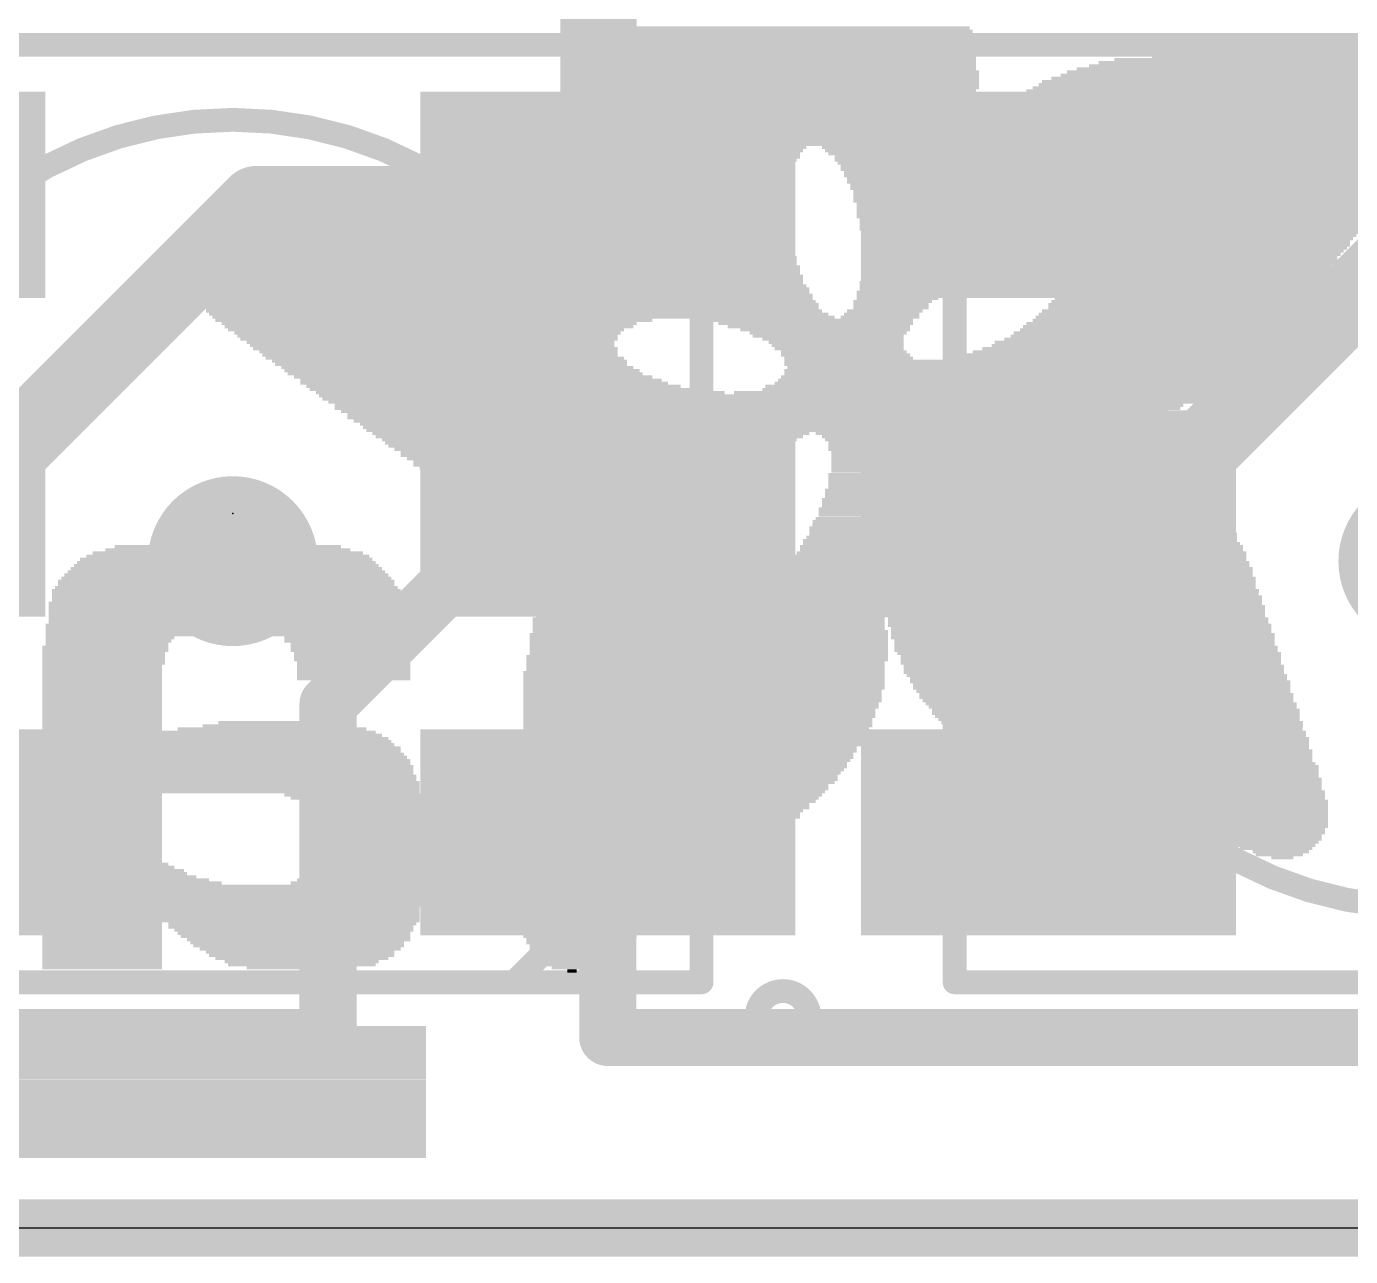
# Model space of a CAD drawing. Extents: x -0.3 to 51.1, y -0.2 to 10.4.
# Drawn here: x 27.47 to 34.54, y -0.15 to 6.41 of the extents above; entities that cross this region are included whole.
import ezdxf

# ---------------------------------------------------------------- set-up
doc = ezdxf.new("R2010")
doc.units = 0
for name, color, linetype in [('1', 12, 'CONTINUOUS'), ('16', 132, 'CONTINUOUS'), ('18', 110, 'CONTINUOUS'), ('20', 53, 'CONTINUOUS'), ('21', 40, 'CONTINUOUS'), ('22', 6, 'CONTINUOUS'), ('23', 53, 'CONTINUOUS')]:
    doc.layers.add(name, color=color, linetype=linetype)

# ---------------------------------------------------------------- blocks, each defined once
blk = doc.blocks.new('RECT')
blk.add_solid([(-0.5, -0.5), (0.5, -0.5), (-0.5, 0.5), (0.5, 0.5)])
blk = doc.blocks.new('ROUNDV')
at = {"const_width": 0.5}
blk.add_lwpolyline([(0, -0.25, 1), (0, 0.25, 1), (0, -0.25)], format="xyb", dxfattribs=at)

msp = doc.modelspace()

# ---------------------------------------------------------------- linework, layer by layer
at = {"layer": '1'}
for points, const_width in [([(30.526, 5.461), (30.526, 6.858)], 0.4064), ([(30.575, 6.858), (30.575, 5.51)], 0.3048), ([(27.051, 3.81), (28.702, 5.461)], 0.4064), ([(28.702, 5.461), (30.526, 5.461)], 0.4064), ([(30.526, 5.461), (30.575, 5.51)], 0.4064), ([(33.401, 3.81), (35.101, 5.51)], 0.4064), ([(29.083, 2.794), (30.099, 3.81)], 0.3048), ([(30.099, 3.81), (30.575, 3.81)], 0.3048), ([(32.925, 3.81), (33.401, 3.81)], 0.4064), ([(29.083, 1.016), (29.083, 2.794)], 0.3048), ([(30.575, 2.11), (30.575, 1.016)], 0.3048), ([(24.225, 1.016), (29.083, 1.016)], 0.3048), ([(30.575, 1.016), (35.306, 1.016)], 0.3048), ([(0, 0), (50.927, 0)], 0.3048)]:
    msp.add_lwpolyline(points, dxfattribs=dict(at, const_width=const_width))
for points, const_width in [([(28.702, 5.5626, 1), (28.702, 5.3594)], 0.2032), ([(28.7738, 5.3892, 1), (28.6302, 5.5328)], 0.2032), ([(30.6468, 5.4382, 1), (30.5032, 5.5818)], 0.2032), ([(30.526, 5.3594, 1), (30.526, 5.5626)], 0.2032), ([(30.4542, 5.5328, 1), (30.5978, 5.3892)], 0.2032), ([(30.4988, 5.51, 1), (30.6512, 5.51)], 0.1524), ([(30.4244, 5.461, 1), (30.6276, 5.461)], 0.2032), ([(30.099, 3.8862, 1), (30.099, 3.7338)], 0.1524), ([(30.1529, 3.7561, 1), (30.0451, 3.8639)], 0.1524), ([(30.575, 3.7338, 1), (30.575, 3.8862)], 0.1524), ([(32.925, 3.9116, 1), (32.925, 3.7084)], 0.2032), ([(33.3292, 3.8818, 1), (33.4728, 3.7382)], 0.2032), ([(33.401, 3.7084, 1), (33.401, 3.9116)], 0.2032), ([(29.1592, 2.794, 1), (29.0068, 2.794)], 0.1524), ([(29.0291, 2.8479, 1), (29.1369, 2.7401)], 0.1524), ([(30.6512, 2.11, 1), (30.4988, 2.11)], 0.1524), ([(29.083, 0.9398, 1), (29.083, 1.0922)], 0.1524), ([(30.575, 1.0922, 1), (30.575, 0.9398)], 0.1524), ([(29.0068, 1.016, 1), (29.1592, 1.016)], 0.1524), ([(30.4988, 1.016, 1), (30.6512, 1.016)], 0.1524)]:
    msp.add_lwpolyline(points, format="xyb", dxfattribs=dict(at, const_width=const_width))
at = {"layer": '16', "const_width": 0.254}
msp.add_lwpolyline([(-0.127, 0), (50.927, 0)], dxfattribs=at)
at = {"layer": '20'}
msp.add_line((0, 0), (50.8, 0), dxfattribs=at)
at = {"layer": '21', "const_width": 0.127}
for points in [[(26.075, 6.31), (31.075, 6.31)], [(31.075, 6.31), (31.075, 2.31)], [(32.425, 6.31), (37.425, 6.31)], [(32.425, 1.31), (32.425, 6.31)], [(30.075, 1.31), (31.075, 2.31)], [(31.075, 2.31), (31.075, 1.31)], [(30.075, 1.31), (26.075, 1.31)], [(31.075, 1.31), (30.075, 1.31)], [(36.425, 1.31), (32.425, 1.31)]]:
    msp.add_lwpolyline(points, dxfattribs=at)
at = {"layer": '21'}
for points, const_width in [([(31.1068, 6.31, 1), (31.0433, 6.31)], 0.0635), ([(31.075, 6.2783, 1), (31.075, 6.3418)], 0.0635), ([(32.425, 6.3418, 1), (32.425, 6.2783)], 0.0635), ([(32.4568, 6.31, 1), (32.3933, 6.31)], 0.0635), ([(28.575, 1.71, 1), (28.575, 5.91, 1), (28.575, 1.71)], 0.127), ([(34.925, 1.71, 1), (34.925, 5.91, 1), (34.925, 1.71)], 0.127), ([(31.1068, 2.31, 1), (31.0433, 2.31)], 0.0635), ([(31.0433, 2.31, 1), (31.1068, 2.31)], 0.0635), ([(31.0975, 2.2875, 1), (31.0525, 2.3325)], 0.0635), ([(30.0525, 1.3325, 1), (30.0975, 1.2875)], 0.0635), ([(30.075, 1.3417, 1), (30.075, 1.2783)], 0.0635), ([(30.075, 1.2783, 1), (30.075, 1.3417)], 0.0635), ([(31.075, 1.2783, 1), (31.075, 1.3417)], 0.0635), ([(32.425, 1.3417, 1), (32.425, 1.2783)], 0.0635), ([(31.0433, 1.31, 1), (31.1068, 1.31)], 0.0635), ([(31.509, 0.9806, 1), (31.509, 1.2634, 1), (31.509, 0.9806)], 0.127), ([(32.3933, 1.31, 1), (32.4568, 1.31)], 0.0635)]:
    msp.add_lwpolyline(points, format="xyb", dxfattribs=dict(at, const_width=const_width))
at = {"layer": '23'}
msp.add_point((28.575, 3.81), dxfattribs=at)

# ---------------------------------------------------------------- block references
at = {"layer": '1', "xscale": 2, "yscale": 1.1}
for p in [(26.575, 5.51), (30.575, 5.51), (32.925, 5.51), (26.575, 3.81), (30.575, 3.81), (32.925, 3.81), (26.575, 2.11), (30.575, 2.11), (32.925, 2.11)]:
    msp.add_blockref('RECT', p, dxfattribs=at)
at = {"layer": '18', "xscale": 0.9064, "yscale": 0.9064}
for p in [(28.575, 3.556), (28.575, 3.556), (34.925, 3.556), (34.925, 3.556)]:
    msp.add_blockref('ROUNDV', p, dxfattribs=at)
at = {"layer": '22', "rotation": 180}
for p, xscale, yscale in [((31.5915, 6.3993), 1.8272, 0.0168), ((31.5999, 6.3825), 1.844, 0.0168), ((31.5999, 6.3658), 1.844, 0.0167), ((31.5999, 6.349), 1.844, 0.0168), ((31.5999, 6.3322), 1.8776, 0.0168), ((31.5999, 6.3155), 1.8776, 0.0167), ((31.5999, 6.2987), 1.8776, 0.0168), ((31.5999, 6.2819), 1.8776, 0.0168), ((31.5999, 6.2652), 1.8776, 0.0167), ((31.5999, 6.2484), 1.8776, 0.0168), ((31.5999, 6.2317), 1.8776, 0.0167), ((31.5999, 6.2149), 1.8776, 0.0168), ((34.0558, 6.2149), 1.7267, 0.0168), ((34.081, 6.2317), 1.6093, 0.0167), ((34.1397, 6.2484), 1.3243, 0.0168), ((31.5999, 6.1981), 1.8776, 0.0168), ((31.5999, 6.1814), 1.8776, 0.0167), ((31.6083, 6.1646), 1.8943, 0.0168), ((31.6083, 6.1478), 1.8943, 0.0168), ((33.9804, 6.1478), 1.9781, 0.0168), ((33.9971, 6.1646), 1.9446, 0.0168), ((34.0139, 6.1814), 1.8776, 0.0167), ((34.0391, 6.1981), 1.7937, 0.0168), ((31.6083, 6.1311), 1.8943, 0.0167), ((31.6083, 6.1143), 1.8943, 0.0168), ((31.6083, 6.0975), 1.8943, 0.0168), ((31.6083, 6.0808), 1.8943, 0.0167), ((33.9301, 6.0808), 2.1793, 0.0167), ((33.9385, 6.0975), 2.1291, 0.0168), ((33.9469, 6.1143), 2.1123, 0.0168), ((33.9636, 6.1311), 2.0452, 0.0167), ((31.5999, 6.064), 1.8776, 0.0168), ((31.5999, 6.0473), 1.8776, 0.0167), ((31.6083, 6.0305), 1.8608, 0.0168), ((31.6083, 6.0137), 1.8608, 0.0168), ((31.6083, 5.997), 1.8608, 0.0167), ((33.8714, 5.997), 2.2966, 0.0167), ((33.8798, 6.0137), 2.2799, 0.0168), ((33.8966, 6.0305), 2.2463, 0.0168), ((33.9049, 6.0473), 2.2296, 0.0167), ((33.9133, 6.064), 2.2128, 0.0168), ((31.6083, 5.9802), 1.8608, 0.0168), ((31.6083, 5.9634), 1.8608, 0.0168), ((31.6083, 5.9466), 1.8608, 0.0167), ((31.6083, 5.9299), 1.8608, 0.0168), ((33.8212, 5.9299), 2.3637, 0.0168), ((33.8379, 5.9466), 2.3637, 0.0167), ((33.8463, 5.9634), 2.3469, 0.0168), ((33.8546, 5.9802), 2.3302, 0.0168), ((31.6083, 5.9131), 1.8273, 0.0168), ((31.6083, 5.8963), 1.8273, 0.0167), ((31.6166, 5.8796), 1.8105, 0.0168), ((31.6083, 5.8628), 1.7937, 0.0168), ((33.7708, 5.8628), 2.3972, 0.0168), ((33.7876, 5.8796), 2.3972, 0.0168), ((33.8043, 5.8963), 2.3973, 0.0167), ((33.8128, 5.9131), 2.3805, 0.0168), ((31.6083, 5.846), 1.7937, 0.0167), ((31.6083, 5.8293), 1.7937, 0.0168), ((31.6083, 5.8125), 1.7602, 0.0167), ((31.6083, 5.7958), 1.7602, 0.0168), ((33.7457, 5.8125), 2.414, 0.0167), ((33.7373, 5.7958), 2.3972, 0.0168), ((33.754, 5.8293), 2.3973, 0.0168), ((33.7708, 5.846), 2.3972, 0.0167), ((30.1917, 5.7119), 0.4694, 0.0167), ((31.6083, 5.779), 1.7602, 0.0168), ((31.1892, 5.7622), 0.8885, 0.0167), ((31.1807, 5.7455), 0.8717, 0.0168), ((31.1808, 5.7287), 0.8382, 0.0168), ((31.1808, 5.7119), 0.8382, 0.0167), ((32.1028, 5.7622), 0.7712, 0.0167), ((32.1028, 5.7455), 0.7376, 0.0168), ((32.1112, 5.7287), 0.7208, 0.0168), ((32.1196, 5.7119), 0.6705, 0.0167), ((33.6703, 5.7119), 2.3973, 0.0167), ((33.6954, 5.7455), 2.414, 0.0168), ((33.687, 5.7287), 2.3972, 0.0168), ((33.7037, 5.7622), 2.3973, 0.0167), ((33.7122, 5.779), 2.4141, 0.0168), ((30.1666, 5.6449), 0.922, 0.0168), ((30.175, 5.6616), 0.8717, 0.0167), ((30.1833, 5.6784), 0.7544, 0.0168), ((30.1917, 5.6952), 0.57, 0.0168), ((31.1724, 5.6952), 0.8214, 0.0168), ((31.1724, 5.6784), 0.788, 0.0168), ((31.1808, 5.6616), 0.7712, 0.0167), ((31.1808, 5.6449), 0.7712, 0.0168), ((33.3266, 5.6952), 3.0846, 0.0168), ((33.3266, 5.6784), 3.051, 0.0168), ((33.3266, 5.6616), 3.0175, 0.0167), ((33.3182, 5.6449), 3.0008, 0.0168), ((30.1247, 5.5779), 1.2741, 0.0167), ((30.1331, 5.5946), 1.1903, 0.0168), ((30.1414, 5.6114), 1.14, 0.0168), ((30.1582, 5.6282), 1.0394, 0.0167), ((31.1892, 5.6282), 0.7544, 0.0167), ((31.1892, 5.6114), 0.7209, 0.0168), ((31.1892, 5.5946), 0.7209, 0.0168), ((31.1976, 5.5779), 0.7041, 0.0167), ((33.3182, 5.6282), 2.9672, 0.0167), ((33.3182, 5.6114), 2.9672, 0.0168), ((33.3182, 5.5946), 2.9337, 0.0168), ((33.3098, 5.5779), 2.917, 0.0167), ((30.066, 5.5108), 1.5926, 0.0168), ((30.0828, 5.5276), 1.5255, 0.0167), ((30.0995, 5.5443), 1.425, 0.0168), ((30.1079, 5.5611), 1.3746, 0.0168), ((31.206, 5.5611), 0.6873, 0.0168), ((31.206, 5.5443), 0.6873, 0.0168), ((31.2143, 5.5276), 0.6706, 0.0167), ((31.2227, 5.5108), 0.6538, 0.0168), ((33.3098, 5.5611), 2.8834, 0.0168), ((33.3098, 5.5443), 2.8834, 0.0168), ((33.3099, 5.5276), 2.8499, 0.0167), ((33.3015, 5.5108), 2.8331, 0.0168), ((30.3091, 5.4437), 2.4811, 0.0168), ((30.0157, 5.4605), 1.8273, 0.0168), ((30.3594, 5.4773), 2.3805, 0.0167), ((30.0576, 5.494), 1.6428, 0.0168), ((31.2311, 5.494), 0.637, 0.0168), ((31.2479, 5.4605), 0.6035, 0.0168), ((33.3015, 5.494), 2.8331, 0.0168), ((33.2931, 5.4773), 2.8163, 0.0167), ((33.2846, 5.4437), 2.7661, 0.0168), ((33.2931, 5.4605), 2.7829, 0.0168), ((30.1834, 5.3599), 2.7325, 0.0168), ((30.2001, 5.3767), 2.699, 0.0168), ((30.2336, 5.3935), 2.632, 0.0167), ((30.2672, 5.4102), 2.5649, 0.0168), ((30.2839, 5.427), 2.5314, 0.0167), ((33.2846, 5.427), 2.7661, 0.0167), ((33.2763, 5.4102), 2.7493, 0.0168), ((33.2763, 5.3935), 2.7493, 0.0167), ((33.2679, 5.3767), 2.699, 0.0168), ((33.2679, 5.3599), 2.699, 0.0168), ((30.0744, 5.2929), 2.9505, 0.0167), ((30.0995, 5.3096), 2.9002, 0.0168), ((30.1247, 5.3264), 2.8499, 0.0168), ((30.1498, 5.3432), 2.7996, 0.0167), ((33.2595, 5.3432), 2.6822, 0.0167), ((33.2512, 5.3264), 2.6655, 0.0168), ((33.2596, 5.3096), 2.6487, 0.0168), ((33.2512, 5.2929), 2.6319, 0.0167), ((30.0157, 5.2258), 3.1014, 0.0168), ((30.0325, 5.2426), 3.0679, 0.0167), ((30.0493, 5.2593), 3.0343, 0.0168), ((30.0492, 5.2761), 3.0008, 0.0168), ((33.2344, 5.2593), 2.5984, 0.0168), ((33.2344, 5.2426), 2.5984, 0.0167), ((33.226, 5.2258), 2.5816, 0.0168), ((33.2428, 5.2761), 2.6151, 0.0168), ((29.9989, 5.1588), 3.1684, 0.0167), ((29.999, 5.1923), 3.1349, 0.0168), ((30.0073, 5.1755), 3.1516, 0.0168), ((30.0074, 5.2091), 3.1181, 0.0167), ((33.2176, 5.2091), 2.5649, 0.0167), ((33.2093, 5.1923), 2.5481, 0.0168), ((33.2009, 5.1755), 2.5313, 0.0168), ((33.2009, 5.1588), 2.5313, 0.0167), ((29.999, 5.1252), 3.2019, 0.0168), ((29.999, 5.1085), 3.2019, 0.0167), ((29.999, 5.0917), 3.2019, 0.0168), ((29.9906, 5.142), 3.1851, 0.0168), ((32.3375, 5.142), 0.8046, 0.0168), ((32.2956, 5.1252), 0.7208, 0.0168), ((32.2621, 5.0917), 0.6538, 0.0168), ((32.2873, 5.1085), 0.7041, 0.0167), ((33.687, 5.142), 1.5256, 0.0168), ((33.7037, 5.1252), 1.4585, 0.0168), ((33.7037, 5.1085), 1.4585, 0.0167), ((33.7037, 5.0917), 1.4249, 0.0168), ((29.9989, 5.0582), 3.2354, 0.0167), ((29.9989, 5.0414), 3.2354, 0.0168), ((30.0073, 5.0246), 3.2522, 0.0168), ((30.0157, 5.0079), 3.269, 0.0167), ((30.0073, 5.0749), 3.2186, 0.0168), ((32.1782, 5.0246), 0.5197, 0.0168), ((32.195, 5.0414), 0.5532, 0.0168), ((32.1699, 5.0079), 0.5029, 0.0167), ((32.2202, 5.0582), 0.5699, 0.0167), ((32.237, 5.0749), 0.6035, 0.0168), ((33.6702, 5.0079), 1.3914, 0.0167), ((33.6954, 5.0749), 1.4082, 0.0168), ((33.687, 5.0582), 1.3914, 0.0167), ((33.687, 5.0414), 1.3914, 0.0168), ((33.6786, 5.0246), 1.3746, 0.0168), ((30.0157, 4.9911), 3.269, 0.0168), ((30.0325, 4.9744), 3.2689, 0.0167), ((30.0325, 4.9576), 3.2689, 0.0168), ((30.0409, 4.9408), 3.2857, 0.0168), ((32.0945, 4.9408), 0.4191, 0.0168), ((32.1279, 4.9744), 0.4527, 0.0167), ((32.1447, 4.9911), 0.4862, 0.0168), ((32.1196, 4.9576), 0.4359, 0.0168), ((33.62, 4.9408), 1.3579, 0.0168), ((33.6367, 4.9576), 1.3579, 0.0168), ((33.6451, 4.9744), 1.3746, 0.0167), ((33.6534, 4.9911), 1.3579, 0.0168), ((30.0576, 4.9241), 3.2858, 0.0167), ((30.066, 4.9073), 3.269, 0.0168), ((30.0744, 4.8905), 3.2857, 0.0168), ((30.0996, 4.8738), 3.3025, 0.0167), ((32.0358, 4.8738), 0.4023, 0.0167), ((32.0525, 4.8905), 0.4024, 0.0168), ((32.0861, 4.9241), 0.4023, 0.0167), ((32.0861, 4.9073), 0.4023, 0.0168), ((33.5613, 4.8738), 1.3747, 0.0167), ((33.5781, 4.8905), 1.3747, 0.0168), ((33.6031, 4.9241), 1.3579, 0.0167), ((33.6031, 4.9073), 1.3579, 0.0168), ((30.1247, 4.857), 3.3193, 0.0168), ((29.6469, 4.8402), 2.3302, 0.0168), ((29.6218, 4.8235), 2.2129, 0.0167), ((29.6218, 4.8067), 2.1793, 0.0168), ((31.6334, 4.8402), 1.14, 0.0168), ((31.6837, 4.8235), 1.0394, 0.0167), ((31.7005, 4.8067), 0.9723, 0.0168), ((32.0273, 4.857), 0.4191, 0.0168), ((33.5026, 4.8067), 1.425, 0.0168), ((33.511, 4.8235), 1.4082, 0.0167), ((33.5361, 4.8402), 1.3914, 0.0168), ((33.5529, 4.857), 1.3914, 0.0168), ((29.605, 4.79), 2.1123, 0.0167), ((29.6134, 4.7732), 2.0619, 0.0168), ((29.6134, 4.7564), 2.0285, 0.0168), ((29.6218, 4.7397), 2.0117, 0.0167), ((31.734, 4.79), 0.9052, 0.0167), ((31.7508, 4.7732), 0.8382, 0.0168), ((31.7508, 4.7564), 0.8047, 0.0168), ((31.7759, 4.7397), 0.7544, 0.0167), ((33.4188, 4.7397), 1.4585, 0.0167), ((33.444, 4.7564), 1.4417, 0.0168), ((33.4523, 4.7732), 1.425, 0.0168), ((33.4775, 4.79), 1.4081, 0.0167), ((29.6301, 4.7229), 1.9614, 0.0168), ((29.6385, 4.7061), 1.9446, 0.0168), ((29.6553, 4.6894), 1.9447, 0.0167), ((29.6721, 4.6726), 1.9111, 0.0168), ((29.6804, 4.6558), 1.8944, 0.0168), ((31.7927, 4.7229), 0.7209, 0.0168), ((31.8011, 4.7061), 0.7041, 0.0168), ((31.8095, 4.6894), 0.6873, 0.0167), ((31.8346, 4.6726), 0.6706, 0.0168), ((31.843, 4.6558), 0.6873, 0.0168), ((33.2763, 4.6558), 1.5758, 0.0168), ((33.3015, 4.6726), 1.5591, 0.0168), ((33.3349, 4.6894), 1.5255, 0.0167), ((33.3685, 4.7061), 1.492, 0.0168), ((33.3852, 4.7229), 1.4919, 0.0168), ((29.7056, 4.6391), 1.9111, 0.0167), ((29.7307, 4.6223), 1.8944, 0.0168), ((29.7391, 4.6055), 1.8776, 0.0168), ((29.7726, 4.5888), 1.8776, 0.0167), ((31.8598, 4.6391), 0.6873, 0.0167), ((32.7734, 4.6223), 2.5146, 0.0168), ((32.765, 4.6055), 2.4978, 0.0168), ((32.7566, 4.5888), 2.4476, 0.0167), ((33.2343, 4.6391), 1.6261, 0.0167), ((29.7978, 4.572), 1.8943, 0.0168), ((29.8146, 4.5553), 1.8943, 0.0167), ((29.8565, 4.5385), 1.9111, 0.0168), ((29.8984, 4.5217), 1.9279, 0.0168), ((32.6896, 4.5217), 2.4141, 0.0168), ((32.7147, 4.5385), 2.4308, 0.0168), ((32.7399, 4.572), 2.4475, 0.0168), ((32.7315, 4.5553), 2.4307, 0.0167), ((29.9151, 4.505), 1.9614, 0.0167), ((29.9654, 4.4882), 1.995, 0.0168), ((29.9989, 4.4714), 2.0284, 0.0168), ((30.1079, 4.4546), 2.1793, 0.0167), ((32.5219, 4.4546), 2.5482, 0.0167), ((32.6141, 4.4714), 2.4308, 0.0168), ((32.6309, 4.4882), 2.4308, 0.0168), ((32.6728, 4.505), 2.414, 0.0167), ((31.3987, 4.4379), 4.7274, 0.0168), ((31.3988, 4.4211), 4.6939, 0.0168), ((31.3987, 4.4043), 4.6268, 0.0167), ((31.3819, 4.3876), 4.5263, 0.0168), ((31.3736, 4.3708), 4.5095, 0.0167), ((31.3568, 4.3541), 4.409, 0.0168), ((31.3317, 4.3373), 4.2916, 0.0168), ((31.2982, 4.3205), 4.2245, 0.0167), ((30.6779, 4.3038), 2.9169, 0.0168), ((32.7147, 4.3038), 0.9556, 0.0168), ((30.6779, 4.287), 2.8499, 0.0168), ((30.6779, 4.2702), 2.8163, 0.0167), ((30.6863, 4.2535), 2.7995, 0.0168), ((30.4851, 4.2367), 2.3302, 0.0168), ((31.8849, 4.2367), 0.4023, 0.0168), ((32.7818, 4.287), 0.9891, 0.0168), ((32.7985, 4.2702), 0.989, 0.0167), ((32.8488, 4.2535), 1.0226, 0.0168), ((32.8907, 4.2367), 1.0058, 0.0168), ((30.4767, 4.2199), 2.2799, 0.0167), ((30.4767, 4.2032), 2.2128, 0.0168), ((30.4683, 4.1864), 2.1626, 0.0168), ((30.4767, 4.1696), 2.1458, 0.0167), ((31.9016, 4.2199), 0.3688, 0.0167), ((31.91, 4.2032), 0.352, 0.0168), ((31.9184, 4.1864), 0.3352, 0.0168), ((31.9184, 4.1696), 0.3352, 0.0167), ((32.9075, 4.2199), 1.0394, 0.0167), ((32.941, 4.2032), 1.0394, 0.0168), ((32.9745, 4.1864), 1.0394, 0.0168), ((32.9829, 4.1696), 1.0562, 0.0167), ((30.4767, 4.1529), 2.0788, 0.0168), ((30.4851, 4.1361), 2.0284, 0.0167), ((30.4851, 4.1194), 2.0284, 0.0168), ((30.4851, 4.1026), 1.9614, 0.0168), ((31.9184, 4.1529), 0.3352, 0.0168), ((31.9268, 4.1361), 0.3185, 0.0167), ((31.9352, 4.1194), 0.3353, 0.0168), ((31.9352, 4.1026), 0.3353, 0.0168), ((33.0164, 4.1529), 1.0561, 0.0168), ((33.0416, 4.1361), 1.0729, 0.0167), ((33.05, 4.1194), 1.0561, 0.0168), ((33.0752, 4.1026), 1.0729, 0.0168), ((30.4935, 4.0858), 1.9111, 0.0167), ((30.4935, 4.0691), 1.9111, 0.0168), ((30.5018, 4.0523), 1.8608, 0.0168), ((30.5186, 4.0356), 1.7938, 0.0167), ((30.5186, 4.0188), 1.7938, 0.0168), ((31.952, 4.0188), 0.4023, 0.0168), ((31.9352, 4.0858), 0.3353, 0.0167), ((31.9436, 4.0691), 0.3521, 0.0168), ((31.9519, 4.0523), 0.3688, 0.0168), ((31.9519, 4.0356), 0.3688, 0.0167), ((33.0919, 4.0858), 1.0729, 0.0167), ((33.1087, 4.0691), 1.0729, 0.0168), ((33.1255, 4.0523), 1.0729, 0.0168), ((33.1422, 4.0356), 1.0729, 0.0167), ((33.1506, 4.0188), 1.0897, 0.0168), ((30.5354, 4.002), 1.7267, 0.0168), ((30.5438, 3.9853), 1.6764, 0.0167), ((30.5438, 3.9685), 1.6429, 0.0168), ((30.5689, 3.9518), 1.5926, 0.0167), ((31.9604, 3.9853), 0.4191, 0.0167), ((31.9687, 3.9685), 0.4358, 0.0168), ((31.9687, 3.9518), 0.4358, 0.0167), ((31.952, 4.002), 0.4023, 0.0168), ((33.1757, 4.002), 1.0728, 0.0168), ((33.1925, 3.9853), 1.0729, 0.0167), ((33.2009, 3.9685), 1.0897, 0.0168), ((33.2176, 3.9518), 1.0896, 0.0167), ((30.2504, 3.935), 0.855, 0.0168), ((30.2588, 3.9182), 0.8047, 0.0168), ((30.2504, 3.9015), 0.6873, 0.0167), ((30.2504, 3.8847), 0.5532, 0.0168), ((30.9629, 3.8847), 0.7041, 0.0168), ((30.988, 3.9015), 0.6874, 0.0167), ((31.0132, 3.9182), 0.6705, 0.0168), ((31.0215, 3.935), 0.6538, 0.0168), ((31.9855, 3.8847), 0.5365, 0.0168), ((31.9687, 3.935), 0.4694, 0.0168), ((31.9771, 3.9182), 0.4862, 0.0168), ((31.9855, 3.9015), 0.5029, 0.0167), ((33.2343, 3.935), 1.0897, 0.0168), ((33.2343, 3.9182), 1.0897, 0.0168), ((33.2512, 3.9015), 1.0897, 0.0167), ((33.2679, 3.8847), 1.0896, 0.0168), ((30.2588, 3.8679), 0.5029, 0.0168), ((30.2672, 3.8512), 0.2849, 0.0167), ((30.9126, 3.8176), 0.7711, 0.0168), ((30.921, 3.8344), 0.7543, 0.0168), ((30.9461, 3.8512), 0.7376, 0.0167), ((30.9629, 3.8679), 0.7041, 0.0168), ((32.0023, 3.8344), 0.6035, 0.0168), ((32.0023, 3.8176), 0.6035, 0.0168), ((31.9855, 3.8679), 0.5365, 0.0168), ((32.0022, 3.8512), 0.57, 0.0167), ((33.2763, 3.8679), 1.1064, 0.0168), ((33.2846, 3.8512), 1.0897, 0.0167), ((33.3014, 3.8176), 1.1232, 0.0168), ((33.2931, 3.8344), 1.1065, 0.0168), ((30.8623, 3.7506), 0.8047, 0.0167), ((30.8791, 3.7841), 0.8047, 0.0168), ((30.8791, 3.7673), 0.8047, 0.0168), ((30.9042, 3.8009), 0.7879, 0.0167), ((32.0273, 3.7506), 0.7209, 0.0167), ((32.0106, 3.7673), 0.6874, 0.0168), ((32.019, 3.7841), 0.6706, 0.0168), ((32.019, 3.8009), 0.637, 0.0167), ((33.3098, 3.8009), 1.1064, 0.0167), ((33.3266, 3.7841), 1.1064, 0.0168), ((33.3266, 3.7673), 1.1064, 0.0168), ((33.335, 3.7506), 1.1232, 0.0167), ((30.812, 3.6667), 0.8717, 0.0167), ((30.8204, 3.6835), 0.8549, 0.0168), ((30.8371, 3.7003), 0.855, 0.0168), ((30.8455, 3.7338), 0.8382, 0.0168), ((30.8455, 3.717), 0.8382, 0.0167), ((32.0609, 3.6667), 0.8885, 0.0167), ((32.0609, 3.6835), 0.855, 0.0168), ((32.0274, 3.7338), 0.7544, 0.0168), ((32.0442, 3.717), 0.7879, 0.0167), ((32.0525, 3.7003), 0.8046, 0.0168), ((33.3518, 3.7003), 1.1567, 0.0168), ((33.3518, 3.6835), 1.1567, 0.0168), ((33.3518, 3.6667), 1.1567, 0.0167), ((33.3434, 3.7338), 1.1399, 0.0168), ((33.3434, 3.717), 1.1399, 0.0167), ((28.5489, 3.5997), 1.4417, 0.0168), ((28.5488, 3.6165), 1.3076, 0.0167), ((28.5488, 3.6332), 1.207, 0.0168), ((30.7785, 3.5997), 0.9053, 0.0168), ((30.8036, 3.6332), 0.8885, 0.0168), ((30.8036, 3.6165), 0.8885, 0.0167), ((30.812, 3.65), 0.8717, 0.0168), ((32.7818, 3.5997), 2.3973, 0.0168), ((32.0945, 3.6332), 0.9891, 0.0168), ((32.1112, 3.6165), 1.0226, 0.0167), ((32.0776, 3.65), 0.9221, 0.0168), ((33.3434, 3.6165), 1.2405, 0.0167), ((33.3517, 3.6332), 1.2238, 0.0168), ((33.3601, 3.65), 1.1734, 0.0168), ((28.5404, 3.5327), 1.6261, 0.0167), ((28.5404, 3.5494), 1.5925, 0.0168), ((28.5404, 3.5662), 1.5591, 0.0167), ((28.5489, 3.5829), 1.5087, 0.0168), ((30.7701, 3.5662), 0.922, 0.0167), ((30.7701, 3.5494), 0.922, 0.0168), ((30.7701, 3.5327), 0.922, 0.0167), ((30.7785, 3.5829), 0.9053, 0.0168), ((32.7649, 3.5327), 2.4643, 0.0167), ((32.765, 3.5662), 2.4308, 0.0167), ((32.7734, 3.5494), 2.4475, 0.0168), ((32.7734, 3.5829), 2.414, 0.0168), ((28.5404, 3.4656), 1.7603, 0.0168), ((28.5404, 3.4824), 1.7267, 0.0167), ((28.5404, 3.4991), 1.6931, 0.0168), ((28.5404, 3.5159), 1.6597, 0.0168), ((30.7533, 3.4656), 0.989, 0.0168), ((30.7533, 3.4991), 0.9556, 0.0168), ((30.7617, 3.4824), 0.9723, 0.0167), ((30.7617, 3.5159), 0.9388, 0.0168), ((32.7482, 3.4656), 2.5649, 0.0168), ((32.7482, 3.4824), 2.5314, 0.0167), ((32.7566, 3.4991), 2.5146, 0.0168), ((32.765, 3.5159), 2.4978, 0.0168), ((28.5405, 3.3985), 1.8608, 0.0168), ((28.5405, 3.3818), 1.8608, 0.0167), ((28.5404, 3.4153), 1.8273, 0.0168), ((28.5404, 3.4488), 1.7937, 0.0168), ((28.5404, 3.4321), 1.7937, 0.0167), ((30.7701, 3.3985), 1.0897, 0.0168), ((32.1363, 3.3818), 3.8222, 0.0167), ((30.7533, 3.4153), 1.0226, 0.0168), ((30.7533, 3.4488), 0.989, 0.0168), ((30.7617, 3.4321), 1.0058, 0.0167), ((32.6896, 3.3985), 2.7157, 0.0168), ((32.7147, 3.4153), 2.632, 0.0168), ((32.7231, 3.4321), 2.6152, 0.0167), ((32.7399, 3.4488), 2.5817, 0.0168), ((28.5321, 3.3315), 1.8776, 0.0167), ((28.5404, 3.3147), 1.8943, 0.0168), ((28.5405, 3.365), 1.8608, 0.0168), ((28.5405, 3.3482), 1.8608, 0.0168), ((32.1448, 3.3147), 3.8725, 0.0168), ((32.1364, 3.3482), 3.8557, 0.0168), ((32.1364, 3.3315), 3.8557, 0.0167), ((32.1447, 3.365), 3.839, 0.0168), ((28.5404, 3.298), 1.8943, 0.0167), ((28.5404, 3.2812), 1.8943, 0.0168), ((28.5404, 3.2644), 1.8943, 0.0168), ((28.5404, 3.2477), 1.8943, 0.0167), ((31.1137, 3.2477), 1.8776, 0.0167), ((32.1364, 3.2812), 3.8893, 0.0168), ((32.1364, 3.2644), 3.8893, 0.0168), ((32.1448, 3.298), 3.8725, 0.0167), ((33.0835, 3.2477), 2.0284, 0.0167), ((28.5404, 3.2141), 1.9279, 0.0168), ((28.5404, 3.1974), 1.9279, 0.0167), ((28.5404, 3.1806), 1.9279, 0.0168), ((28.5404, 3.2309), 1.8943, 0.0168), ((31.1137, 3.2309), 1.8776, 0.0168), ((31.1137, 3.2141), 1.8776, 0.0168), ((31.1137, 3.1974), 1.8776, 0.0167), ((31.1221, 3.1806), 1.8944, 0.0168), ((33.0835, 3.2309), 2.0284, 0.0168), ((33.0919, 3.2141), 2.0452, 0.0168), ((33.1003, 3.1974), 2.0285, 0.0167), ((33.1003, 3.1806), 2.0285, 0.0168), ((28.5404, 3.1638), 1.9279, 0.0168), ((27.9201, 3.1471), 0.6873, 0.0167), ((27.9118, 3.1303), 0.6706, 0.0168), ((27.9034, 3.1136), 0.6538, 0.0167), ((29.1775, 3.1471), 0.6538, 0.0167), ((29.1775, 3.1303), 0.6538, 0.0168), ((29.1943, 3.1136), 0.6203, 0.0167), ((31.1138, 3.1638), 1.9111, 0.0168), ((31.1138, 3.1471), 1.9111, 0.0167), ((31.1138, 3.1303), 1.9111, 0.0168), ((31.1138, 3.1136), 1.9111, 0.0167), ((33.1086, 3.1638), 2.0452, 0.0168), ((33.1086, 3.1471), 2.0452, 0.0167), ((33.117, 3.1303), 2.0284, 0.0168), ((33.117, 3.1136), 2.0284, 0.0167), ((27.8867, 3.0633), 0.6538, 0.0167), ((27.8867, 3.0465), 0.6538, 0.0168), ((27.8867, 3.0297), 0.6538, 0.0168), ((27.8951, 3.0968), 0.6705, 0.0168), ((27.8951, 3.08), 0.6705, 0.0168), ((29.1943, 3.0968), 0.6203, 0.0168), ((29.2026, 3.08), 0.637, 0.0168), ((29.211, 3.0633), 0.6202, 0.0167), ((29.211, 3.0465), 0.6202, 0.0168), ((29.211, 3.0297), 0.6202, 0.0168), ((31.1054, 3.0465), 1.9279, 0.0168), ((31.1054, 3.0297), 1.9279, 0.0168), ((31.1138, 3.0968), 1.9111, 0.0168), ((31.1138, 3.08), 1.9111, 0.0168), ((31.1138, 3.0633), 1.9111, 0.0167), ((33.1254, 3.0968), 2.0452, 0.0168), ((33.1254, 3.08), 2.0452, 0.0168), ((33.1422, 3.0633), 2.0452, 0.0167), ((33.1506, 3.0465), 2.0285, 0.0168), ((33.1506, 3.0297), 2.0285, 0.0168), ((27.8867, 3.013), 0.6538, 0.0167), ((27.8783, 2.9962), 0.637, 0.0168), ((27.8783, 2.9794), 0.637, 0.0168), ((27.8783, 2.9627), 0.637, 0.0167), ((29.2194, 3.013), 0.6035, 0.0167), ((29.2194, 2.9962), 0.6035, 0.0168), ((29.2194, 2.9794), 0.6035, 0.0168), ((29.2194, 2.9627), 0.6035, 0.0167), ((31.0886, 2.9627), 1.9278, 0.0167), ((31.097, 3.013), 1.9111, 0.0167), ((31.097, 2.9962), 1.9111, 0.0168), ((31.097, 2.9794), 1.9111, 0.0168), ((33.1506, 3.013), 2.0285, 0.0167), ((33.1673, 2.9962), 2.0284, 0.0168), ((33.1673, 2.9794), 2.0284, 0.0168), ((33.1673, 2.9627), 2.0284, 0.0167), ((27.8783, 2.9459), 0.637, 0.0168), ((27.8783, 2.9291), 0.637, 0.0168), ((27.8783, 2.9123), 0.637, 0.0167), ((27.8783, 2.8956), 0.637, 0.0168), ((29.2194, 2.9459), 0.6035, 0.0168), ((29.2194, 2.9291), 0.6035, 0.0168), ((31.0886, 2.9459), 1.9278, 0.0168), ((31.0886, 2.9291), 1.9278, 0.0168), ((31.0886, 2.9123), 1.9278, 0.0167), ((31.0886, 2.8956), 1.9278, 0.0168), ((33.1841, 2.9459), 2.0284, 0.0168), ((33.1925, 2.9291), 2.0117, 0.0168), ((33.2009, 2.9123), 2.0285, 0.0167), ((33.2093, 2.8956), 2.0117, 0.0168), ((27.8783, 2.8789), 0.637, 0.0167), ((27.8783, 2.8621), 0.637, 0.0168), ((27.8783, 2.8453), 0.637, 0.0168), ((27.8783, 2.8286), 0.637, 0.0167), ((31.0886, 2.8789), 1.9278, 0.0167), ((31.0802, 2.8621), 1.911, 0.0168), ((31.0802, 2.8453), 1.911, 0.0168), ((31.0802, 2.8286), 1.911, 0.0167), ((33.2093, 2.8789), 2.0117, 0.0167), ((33.2176, 2.8621), 1.9949, 0.0168), ((33.2343, 2.8453), 1.9949, 0.0168), ((33.2343, 2.8286), 1.9949, 0.0167), ((27.8783, 2.8118), 0.637, 0.0168), ((27.8783, 2.795), 0.637, 0.0168), ((27.8783, 2.7783), 0.637, 0.0167), ((27.8783, 2.7615), 0.637, 0.0168), ((31.0802, 2.8118), 1.911, 0.0168), ((31.0719, 2.795), 1.8943, 0.0168), ((31.0719, 2.7783), 1.8943, 0.0167), ((31.0635, 2.7615), 1.8775, 0.0168), ((33.2428, 2.8118), 1.9781, 0.0168), ((33.2595, 2.795), 1.9782, 0.0168), ((33.2679, 2.7783), 1.9614, 0.0167), ((33.2847, 2.7615), 1.9614, 0.0168), ((27.8783, 2.7447), 0.637, 0.0168), ((27.8783, 2.728), 0.637, 0.0167), ((27.8783, 2.7112), 0.637, 0.0168), ((27.8783, 2.6945), 0.637, 0.0167), ((27.8783, 2.6777), 0.637, 0.0168), ((28.8171, 2.6777), 0.8047, 0.0168), ((28.8254, 2.6945), 0.6538, 0.0167), ((31.0551, 2.7112), 1.8608, 0.0168), ((31.0551, 2.6945), 1.8608, 0.0167), ((31.0551, 2.6777), 1.8608, 0.0168), ((31.0635, 2.7447), 1.8775, 0.0168), ((31.0635, 2.728), 1.8775, 0.0167), ((33.2847, 2.7447), 1.9614, 0.0168), ((33.2931, 2.728), 1.9447, 0.0167), ((33.3015, 2.7112), 1.9279, 0.0168), ((33.3182, 2.6945), 1.9278, 0.0167), ((33.3266, 2.6777), 1.9111, 0.0168), ((27.8783, 2.6609), 0.637, 0.0168), ((28.4818, 2.6106), 1.844, 0.0168), ((28.4483, 2.6442), 1.7769, 0.0167), ((28.4651, 2.6274), 1.8105, 0.0168), ((28.7836, 2.6609), 1.0059, 0.0168), ((31.0467, 2.6609), 1.844, 0.0168), ((31.0383, 2.6442), 1.8272, 0.0167), ((31.0383, 2.6274), 1.8272, 0.0168), ((31.03, 2.6106), 1.8105, 0.0168), ((33.3349, 2.6609), 1.8943, 0.0168), ((33.3601, 2.6442), 1.8776, 0.0167), ((33.3685, 2.6274), 1.8608, 0.0168), ((33.3852, 2.6106), 1.8609, 0.0168), ((28.4902, 2.5939), 1.8608, 0.0167), ((28.4986, 2.5771), 1.8775, 0.0168), ((28.5154, 2.5603), 1.9111, 0.0168), ((28.5154, 2.5436), 1.9111, 0.0167), ((31.03, 2.5939), 1.8105, 0.0167), ((31.03, 2.5771), 1.8105, 0.0168), ((31.0132, 2.5603), 1.7769, 0.0168), ((31.0132, 2.5436), 1.7769, 0.0167), ((33.3937, 2.5939), 1.8441, 0.0167), ((33.4021, 2.5771), 1.8273, 0.0168), ((33.4188, 2.5603), 1.7938, 0.0168), ((33.4355, 2.5436), 1.7937, 0.0167), ((28.5237, 2.5268), 1.9278, 0.0168), ((28.5321, 2.51), 1.9446, 0.0168), ((28.5404, 2.4933), 1.9613, 0.0167), ((28.5404, 2.4765), 1.9613, 0.0168), ((31.0048, 2.5268), 1.7602, 0.0168), ((31.0048, 2.51), 1.7602, 0.0168), ((30.9964, 2.4933), 1.7434, 0.0167), ((30.988, 2.4765), 1.7266, 0.0168), ((33.4523, 2.5268), 1.7602, 0.0168), ((33.4691, 2.51), 1.7267, 0.0168), ((33.4691, 2.4933), 1.7267, 0.0167), ((33.5026, 2.4765), 1.6932, 0.0168), ((28.5572, 2.4095), 1.9949, 0.0167), ((28.5572, 2.3927), 1.9949, 0.0168), ((28.5489, 2.4598), 1.9781, 0.0167), ((28.5489, 2.443), 1.9781, 0.0168), ((28.5489, 2.4262), 1.9781, 0.0168), ((30.988, 2.4598), 1.7266, 0.0167), ((30.9713, 2.4262), 1.6931, 0.0168), ((30.9629, 2.4095), 1.6764, 0.0167), ((30.9629, 2.3927), 1.6764, 0.0168), ((30.9797, 2.443), 1.7099, 0.0168), ((33.5277, 2.4598), 1.6764, 0.0167), ((33.5445, 2.443), 1.6428, 0.0168), ((33.5613, 2.4262), 1.6093, 0.0168), ((33.578, 2.4095), 1.5758, 0.0167), ((33.6032, 2.3927), 1.559, 0.0168), ((28.5656, 2.3759), 2.0116, 0.0168), ((28.5656, 2.3592), 2.0116, 0.0167), ((28.5656, 2.3424), 2.0116, 0.0168), ((28.5656, 2.3256), 2.0116, 0.0168), ((30.9545, 2.3759), 1.6596, 0.0168), ((30.9378, 2.3592), 1.6261, 0.0167), ((30.9378, 2.3424), 1.6261, 0.0168), ((30.9294, 2.3256), 1.6093, 0.0168), ((33.6283, 2.3759), 1.5088, 0.0168), ((33.6619, 2.3592), 1.4417, 0.0167), ((33.6786, 2.3424), 1.4082, 0.0168), ((33.7122, 2.3256), 1.3747, 0.0168), ((27.8783, 2.3089), 0.637, 0.0167), ((27.8783, 2.2921), 0.637, 0.0168), ((27.8783, 2.2753), 0.637, 0.0167), ((27.8783, 2.2586), 0.637, 0.0168), ((29.2194, 2.3089), 0.7376, 0.0167), ((29.2362, 2.2921), 0.7041, 0.0168), ((29.2613, 2.2753), 0.6538, 0.0167), ((29.2697, 2.2586), 0.637, 0.0168), ((30.921, 2.3089), 1.5925, 0.0167), ((30.9126, 2.2921), 1.5758, 0.0168), ((30.9042, 2.2753), 1.559, 0.0167), ((30.8875, 2.2586), 1.5255, 0.0168), ((33.7457, 2.3089), 1.3076, 0.0167), ((33.7625, 2.2921), 1.2741, 0.0168), ((33.796, 2.2753), 1.2405, 0.0167), ((33.8295, 2.2586), 1.1734, 0.0168), ((27.8783, 2.2418), 0.637, 0.0168), ((27.8783, 2.225), 0.637, 0.0167), ((27.8783, 2.2083), 0.637, 0.0168), ((27.8783, 2.1915), 0.637, 0.0168), ((29.2781, 2.2418), 0.6203, 0.0168), ((29.2781, 2.225), 0.6203, 0.0167), ((29.2865, 2.2083), 0.6035, 0.0168), ((29.2865, 2.1915), 0.6035, 0.0168), ((30.8875, 2.2418), 1.5255, 0.0168), ((30.8707, 2.225), 1.4919, 0.0167), ((30.8623, 2.2083), 1.4752, 0.0168), ((30.8623, 2.1915), 1.4752, 0.0168), ((33.8463, 2.2418), 1.1399, 0.0168), ((33.8714, 2.225), 1.0896, 0.0167), ((33.9049, 2.2083), 1.0226, 0.0168), ((33.9217, 2.1915), 0.989, 0.0168), ((27.8783, 2.1747), 0.637, 0.0167), ((27.8783, 2.158), 0.637, 0.0168), ((27.8783, 2.1412), 0.637, 0.0168), ((27.8783, 2.1244), 0.637, 0.0167), ((29.2949, 2.1244), 0.6203, 0.0167), ((29.2865, 2.1747), 0.6035, 0.0167), ((29.2865, 2.158), 0.6035, 0.0168), ((29.2865, 2.1412), 0.6035, 0.0168), ((30.8372, 2.158), 1.4249, 0.0168), ((30.8204, 2.1412), 1.3914, 0.0168), ((30.812, 2.1244), 1.3746, 0.0167), ((30.8456, 2.1747), 1.4417, 0.0167), ((33.9469, 2.1747), 0.9387, 0.0167), ((33.9804, 2.158), 0.8717, 0.0168), ((33.9971, 2.1412), 0.8382, 0.0168), ((34.0139, 2.1244), 0.7712, 0.0167), ((27.8783, 2.1077), 0.637, 0.0168), ((27.8783, 2.0909), 0.637, 0.0168), ((27.8783, 2.0741), 0.637, 0.0167), ((27.8783, 2.0574), 0.637, 0.0168), ((27.8783, 2.0407), 0.637, 0.0167), ((29.2949, 2.1077), 0.6203, 0.0168), ((29.2949, 2.0909), 0.6203, 0.0168), ((29.2949, 2.0741), 0.6203, 0.0167), ((29.2949, 2.0574), 0.6203, 0.0168), ((29.2949, 2.0407), 0.6203, 0.0167), ((30.7869, 2.0909), 1.3243, 0.0168), ((30.7617, 2.0574), 1.274, 0.0168), ((30.7617, 2.0407), 1.274, 0.0167), ((30.7953, 2.1077), 1.3411, 0.0168), ((30.7785, 2.0741), 1.3075, 0.0167), ((34.0475, 2.1077), 0.7041, 0.0168), ((34.0558, 2.0909), 0.6538, 0.0168), ((34.081, 2.0741), 0.6035, 0.0167), ((34.1061, 2.0574), 0.5196, 0.0168), ((34.1145, 2.0407), 0.4694, 0.0167), ((27.8783, 2.0239), 0.637, 0.0168), ((27.8783, 2.0071), 0.637, 0.0168), ((27.8783, 1.9904), 0.637, 0.0167), ((27.8783, 1.9736), 0.637, 0.0168), ((29.2949, 2.0239), 0.6203, 0.0168), ((29.2949, 2.0071), 0.6203, 0.0168), ((29.2949, 1.9904), 0.6203, 0.0167), ((29.2949, 1.9736), 0.6203, 0.0168), ((30.7282, 2.0071), 1.207, 0.0168), ((30.7198, 1.9904), 1.1902, 0.0167), ((30.7114, 1.9736), 1.1734, 0.0168), ((30.745, 2.0239), 1.2405, 0.0168), ((34.1396, 2.0239), 0.3856, 0.0168), ((34.1648, 2.0071), 0.3018, 0.0168), ((34.1564, 1.9904), 0.2514, 0.0167), ((34.1731, 1.9736), 0.1173, 0.0168), ((27.8783, 1.9568), 0.637, 0.0168), ((27.9118, 1.9233), 0.704, 0.0168), ((27.8951, 1.9401), 0.6705, 0.0167), ((27.937, 1.9065), 0.7543, 0.0168), ((29.2865, 1.9065), 0.6371, 0.0168), ((29.2949, 1.9568), 0.6203, 0.0168), ((29.2949, 1.9401), 0.6203, 0.0167), ((29.2949, 1.9233), 0.6203, 0.0168), ((30.6863, 1.9401), 1.1231, 0.0167), ((30.6695, 1.9233), 1.0896, 0.0168), ((30.6611, 1.9065), 1.0728, 0.0168), ((30.6947, 1.9568), 1.1399, 0.0168), ((27.9705, 1.873), 0.8214, 0.0168), ((27.9454, 1.8898), 0.7711, 0.0167), ((28.0041, 1.8563), 0.8885, 0.0167), ((28.0376, 1.8395), 0.9555, 0.0168), ((29.2362, 1.8395), 0.7041, 0.0168), ((29.2529, 1.8563), 0.6706, 0.0167), ((29.2781, 1.873), 0.6538, 0.0168), ((29.2865, 1.8898), 0.6371, 0.0167), ((30.6528, 1.8898), 1.0561, 0.0167), ((30.636, 1.873), 1.0226, 0.0168), ((30.6276, 1.8563), 1.0058, 0.0167), ((30.6192, 1.8395), 0.989, 0.0168), ((28.574, 1.8227), 2.0284, 0.0168), ((28.574, 1.806), 2.0284, 0.0167), ((28.574, 1.7892), 2.0284, 0.0168), ((28.574, 1.7724), 2.0284, 0.0168), ((30.6025, 1.8227), 0.9555, 0.0168), ((30.5857, 1.7892), 0.922, 0.0168), ((30.5689, 1.7724), 0.8884, 0.0168), ((30.5941, 1.806), 0.9387, 0.0167), ((28.574, 1.7557), 2.0284, 0.0167), ((28.574, 1.7389), 2.0284, 0.0168), ((28.574, 1.7221), 2.0284, 0.0168), ((28.5656, 1.7054), 2.0116, 0.0167), ((28.5656, 1.6886), 2.0116, 0.0168), ((30.5522, 1.7389), 0.8549, 0.0168), ((30.5354, 1.7221), 0.8214, 0.0168), ((30.5187, 1.7054), 0.7879, 0.0167), ((30.5187, 1.6886), 0.7879, 0.0168), ((30.5606, 1.7557), 0.8717, 0.0167), ((28.5656, 1.6718), 2.0116, 0.0168), ((28.5656, 1.6551), 2.0116, 0.0167), ((28.5656, 1.6383), 2.0116, 0.0168), ((27.8783, 1.6216), 0.637, 0.0167), ((28.8925, 1.6216), 1.3244, 0.0167), ((30.5019, 1.6718), 0.7543, 0.0168), ((30.4935, 1.6551), 0.7376, 0.0167), ((30.4851, 1.6383), 0.7208, 0.0168), ((30.4684, 1.6216), 0.6873, 0.0167), ((27.8783, 1.6048), 0.637, 0.0168), ((27.8783, 1.588), 0.637, 0.0168), ((27.8783, 1.5713), 0.637, 0.0167), ((27.8783, 1.5545), 0.637, 0.0168), ((28.8841, 1.6048), 1.3076, 0.0168), ((28.9009, 1.588), 1.2741, 0.0168), ((28.9009, 1.5713), 1.2405, 0.0167), ((28.9093, 1.5545), 1.2237, 0.0168), ((30.4432, 1.588), 0.637, 0.0168), ((30.46, 1.6048), 0.6705, 0.0168), ((30.4265, 1.5713), 0.6035, 0.0167), ((30.4265, 1.5545), 0.6035, 0.0168), ((27.8783, 1.5377), 0.637, 0.0168), ((27.8783, 1.521), 0.637, 0.0167), ((27.8783, 1.5042), 0.637, 0.0168), ((27.8783, 1.4874), 0.637, 0.0168), ((28.926, 1.5377), 1.1902, 0.0168), ((28.9177, 1.521), 1.1399, 0.0167), ((28.926, 1.5042), 1.1232, 0.0168), ((28.9345, 1.4874), 1.0729, 0.0168), ((30.418, 1.5377), 0.5532, 0.0168), ((30.4097, 1.521), 0.5365, 0.0167), ((30.3929, 1.4874), 0.4694, 0.0168), ((30.4097, 1.5042), 0.5029, 0.0168), ((27.8783, 1.4707), 0.637, 0.0167), ((27.8783, 1.4539), 0.637, 0.0168), ((27.8783, 1.4372), 0.637, 0.0167), ((27.8783, 1.4204), 0.637, 0.0168), ((28.9344, 1.4707), 1.0058, 0.0167), ((28.9428, 1.4539), 0.989, 0.0168), ((28.9428, 1.4372), 0.922, 0.0167), ((28.9428, 1.4204), 0.8214, 0.0168), ((30.3761, 1.4539), 0.4024, 0.0168), ((30.3929, 1.4707), 0.4359, 0.0167), ((30.3845, 1.4372), 0.352, 0.0167), ((30.3761, 1.4204), 0.3018, 0.0168), ((27.8783, 1.4036), 0.637, 0.0168), ((27.8783, 1.3869), 0.637, 0.0167), ((28.9428, 1.4036), 0.7879, 0.0168), ((28.9428, 1.3869), 0.5868, 0.0167), ((30.3761, 1.4036), 0.2682, 0.0168), ((30.3761, 1.3869), 0.2012, 0.0167), ((30.3845, 1.3701), 0.0503, 0.0168), ((22.606, 1.0683), 13.998, 0.0168), ((22.606, 1.0515), 13.998, 0.0167), ((22.606, 1.0348), 13.998, 0.0168), ((22.606, 1.0181), 13.998, 0.0167), ((22.606, 1.0013), 13.998, 0.0168), ((22.606, 0.9845), 13.998, 0.0168), ((26.1852, 0.9677), 6.8397, 0.0167), ((26.1852, 0.951), 6.8397, 0.0168), ((26.1852, 0.9342), 6.8397, 0.0168), ((26.1852, 0.9175), 6.8397, 0.0167), ((26.1852, 0.9007), 6.8397, 0.0168), ((26.1852, 0.8839), 6.8397, 0.0168), ((26.1852, 0.8672), 6.8397, 0.0167), ((26.1852, 0.8504), 6.8397, 0.0168), ((26.1852, 0.8336), 6.8397, 0.0168), ((26.1852, 0.8169), 6.8397, 0.0167), ((26.1852, 0.8001), 6.8397, 0.0168), ((26.1852, 0.7833), 6.8397, 0.0167), ((26.1852, 0.7666), 6.8397, 0.0168), ((26.1852, 0.7498), 6.8397, 0.0168), ((26.1852, 0.7331), 6.8397, 0.0167), ((26.1852, 0.7163), 6.8397, 0.0168), ((26.1852, 0.6995), 6.8397, 0.0168), ((26.1852, 0.6828), 6.8397, 0.0167), ((26.1852, 0.666), 6.8397, 0.0168), ((26.1852, 0.6492), 6.8397, 0.0168), ((26.1852, 0.6325), 6.8397, 0.0167), ((26.1852, 0.6157), 6.8397, 0.0168), ((26.1852, 0.5989), 6.8397, 0.0167), ((26.1852, 0.5822), 6.8397, 0.0168), ((26.1852, 0.5654), 6.8397, 0.0168), ((26.1852, 0.5486), 6.8397, 0.0167), ((26.1852, 0.5319), 6.8397, 0.0168), ((26.1852, 0.5151), 6.8397, 0.0168), ((26.1852, 0.4984), 6.8397, 0.0167), ((26.1852, 0.4816), 6.8397, 0.0168), ((26.1852, 0.4648), 6.8397, 0.0168), ((26.1852, 0.4481), 6.8397, 0.0167), ((26.1852, 0.4313), 6.8397, 0.0168), ((26.1852, 0.4145), 6.8397, 0.0168), ((26.1852, 0.3977), 6.8397, 0.0167), ((26.1852, 0.381), 6.8397, 0.0168)]:
    msp.add_blockref('RECT', p, dxfattribs=dict(at, xscale=xscale, yscale=yscale))

doc.saveas('drawing.dxf')
